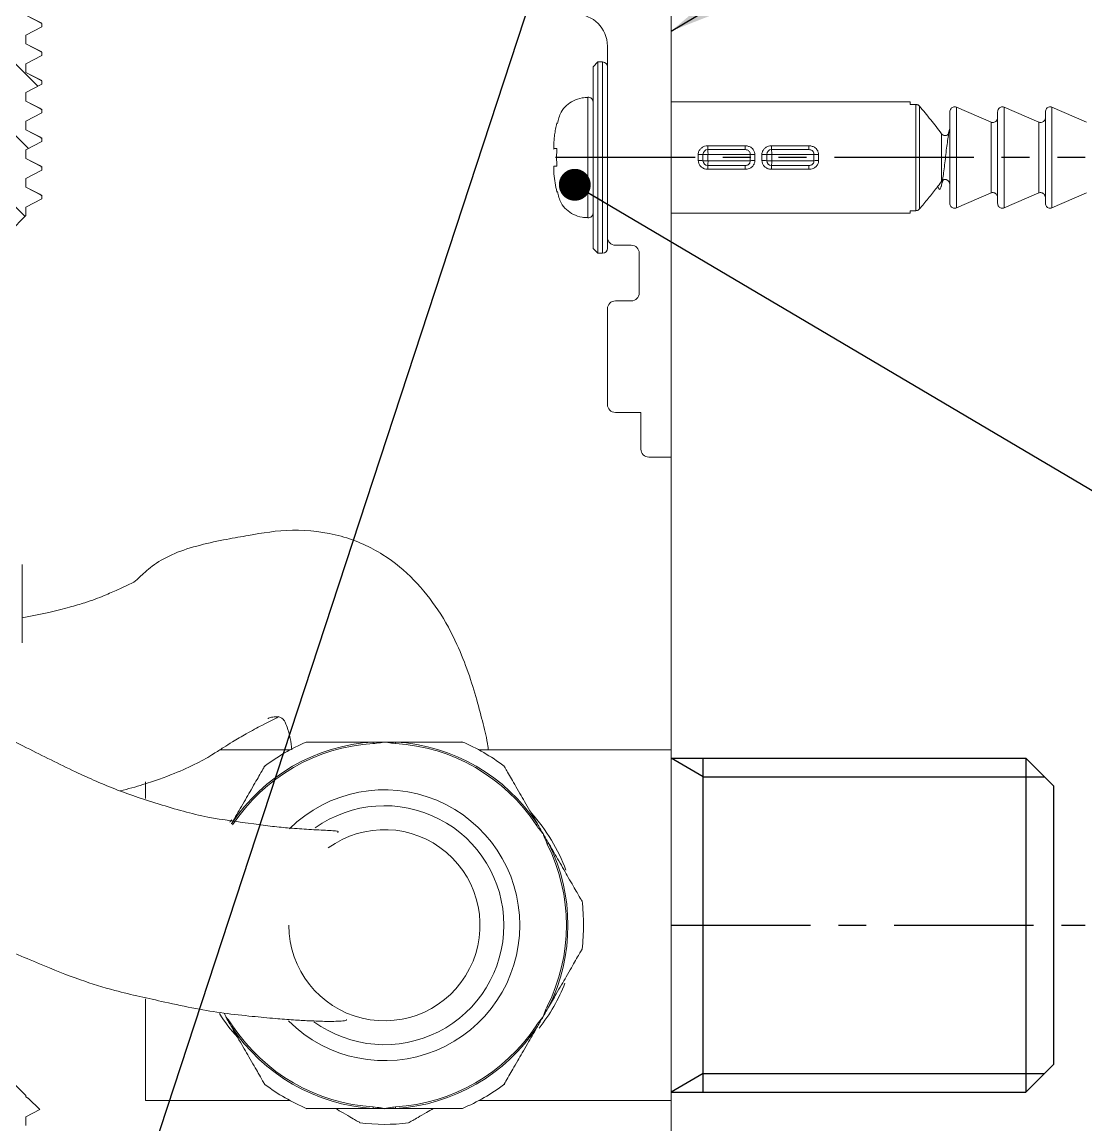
# Model space of a CAD drawing. Extents: x 14808 to 20058, y -13198 to -11680.
# Drawn here: x 16203.62 to 16237.02, y -12033.36 to -11998.74 of the extents above; entities that cross this region are included whole.
import ezdxf

# ---------------------------------------------------------------- set-up
doc = ezdxf.new("R2010")
doc.units = 0
doc.header["$LTSCALE"] = 7
doc.header["$MEASUREMENT"] = 0
doc.linetypes.add('CENTER', pattern=[2, 1.25, -0.25, 0.25, -0.25])
doc.linetypes.add('PHANTOM', pattern=[2.5, 1.25, -0.25, 0.25, -0.25, 0.25, -0.25])
doc.layers.get('0').update_dxf_attribs({"color": 2, "linetype": 'CONTINUOUS'})
for name, color, linetype in [('CL', 1, 'CENTER'), ('D', 2, 'CONTINUOUS'), ('DWG', 7, 'CONTINUOUS')]:
    doc.layers.add(name, color=color, linetype=linetype)
doc.styles.add('GHS', font='romans', dxfattribs={"bigfont": 'ghs'})
doc.dimstyles.new('STANDARD$7', dxfattribs={"dimtxt": 3.5, "dimasz": 3, "dimexe": 1, "dimexo": 0.0625, "dimgap": 1, "dimtad": 1, "dimdec": 4, "dimzin": 0, "dimdsep": 46, "dimtxsty": 'GHS', "dimcen": 1, "dimclrt": 2, "dimadec": 0, "dimazin": 0, "dimtfac": 1, "dimtdec": 4, "dimtofl": 0, "dimtmove": 0, "dimatfit": 3, "dimfxl": 1, "dimtolj": 1, "dimtzin": 0, "dimarcsym": 0})
pattern_1 = [(135, (16919.7908, -11560.2243), (-1.122532, -1.122532), [])]

msp = doc.modelspace()

# ---------------------------------------------------------------- hatches: boundary and pattern name
at = {"linetype": 'Continuous', "lineweight": 0}
h = msp.add_hatch(dxfattribs=at)
h.set_pattern_fill('ANSI31', color=2, scale=0.5, angle=90, style=0)
h.set_pattern_definition(pattern_1)
edge = h.paths.add_edge_path(flags=0)
edge.add_line((16203.741, -12003.026), (16203.741, -12002.751))
edge.add_line((16203.741, -12002.751), (16204.246, -12002.488))
edge.add_line((16204.246, -12002.488), (16204.246, -12002.388))
edge.add_line((16204.246, -12002.388), (16203.741, -12002.126))
edge.add_line((16203.741, -12002.126), (16203.741, -12001.851))
edge.add_line((16203.741, -12001.851), (16204.246, -12001.588))
edge.add_line((16204.246, -12001.588), (16204.246, -12001.488))
edge.add_line((16204.246, -12001.488), (16203.741, -12001.226))
edge.add_line((16203.741, -12001.226), (16203.741, -12000.951))
edge.add_line((16203.741, -12000.951), (16204.246, -12000.688))
edge.add_line((16204.246, -12000.688), (16204.246, -12000.588))
edge.add_line((16204.246, -12000.588), (16203.741, -12000.326))
edge.add_line((16203.741, -12000.326), (16203.741, -12000.051))
edge.add_line((16203.741, -12000.051), (16204.246, -11999.788))
edge.add_line((16204.246, -11999.788), (16204.246, -11999.688))
edge.add_line((16204.246, -11999.688), (16203.741, -11999.426))
edge.add_line((16203.741, -11999.426), (16203.741, -11999.151))
edge.add_line((16203.741, -11999.151), (16204.246, -11998.888))
edge.add_line((16204.246, -11998.888), (16204.246, -11998.788))
edge.add_line((16204.246, -11998.788), (16203.741, -11998.526))
edge.add_line((16203.741, -11998.526), (16203.741, -11998.251))
edge.add_line((16203.741, -11998.251), (16204.246, -11997.988))
edge.add_line((16204.246, -11997.988), (16204.246, -11997.888))
edge.add_line((16204.246, -11997.888), (16203.741, -11997.626))
edge.add_line((16203.741, -11997.626), (16203.741, -11997.351))
edge.add_line((16203.741, -11997.351), (16204.246, -11997.088))
edge.add_line((16204.246, -11997.088), (16204.246, -11996.988))
edge.add_line((16204.246, -11996.988), (16203.741, -11996.726))
edge.add_line((16203.741, -11996.726), (16203.741, -11996.451))
edge.add_line((16203.741, -11996.451), (16204.246, -11996.188))
edge.add_line((16204.246, -11996.188), (16204.246, -11996.088))
edge.add_line((16204.246, -11996.088), (16203.741, -11995.826))
edge.add_line((16203.741, -11995.826), (16203.741, -11995.551))
edge.add_line((16203.741, -11995.551), (16204.246, -11995.288))
edge.add_line((16204.246, -11995.288), (16204.246, -11995.188))
edge.add_line((16204.246, -11995.188), (16203.741, -11994.926))
edge.add_line((16203.741, -11994.926), (16203.741, -11994.651))
edge.add_line((16203.741, -11994.651), (16204.246, -11994.388))
edge.add_line((16204.246, -11994.388), (16204.246, -11994.288))
edge.add_line((16204.246, -11994.288), (16203.741, -11994.026))
edge.add_line((16203.741, -11994.026), (16203.741, -11993.751))
edge.add_line((16203.741, -11993.751), (16204.246, -11993.488))
edge.add_line((16204.246, -11993.488), (16204.246, -11993.388))
edge.add_line((16204.246, -11993.388), (16203.741, -11993.126))
edge.add_line((16203.741, -11993.126), (16203.741, -11992.851))
edge.add_line((16203.741, -11992.851), (16204.246, -11992.588))
edge.add_line((16204.246, -11992.588), (16204.246, -11992.267))
edge.add_line((16204.246, -11992.267), (16207.396, -11992.24))
edge.add_arc((16207.396, -11992.19), 0.05, 270.5, 360)
edge.add_line((16207.446, -11992.19), (16207.446, -11988.536))
edge.add_arc((16207.296, -11988.536), 0.15, 0, 89.5)
edge.add_line((16207.297, -11988.386), (16205.746, -11988.372))
edge.add_line((16205.746, -11988.372), (16205.746, -11987.594))
edge.add_line((16205.746, -11987.594), (16206.121, -11987.394))
edge.add_line((16206.121, -11987.394), (16206.121, -11987.294))
edge.add_line((16206.121, -11987.294), (16205.746, -11987.094))
edge.add_line((16205.746, -11987.094), (16205.746, -11986.969))
edge.add_line((16205.746, -11986.969), (16206.121, -11986.769))
edge.add_line((16206.121, -11986.769), (16206.121, -11986.669))
edge.add_line((16206.121, -11986.669), (16205.746, -11986.469))
edge.add_line((16205.746, -11986.469), (16205.746, -11986.344))
edge.add_line((16205.746, -11986.344), (16206.121, -11986.144))
edge.add_line((16206.121, -11986.144), (16206.121, -11986.044))
edge.add_line((16206.121, -11986.044), (16205.746, -11985.844))
edge.add_line((16205.746, -11985.844), (16205.746, -11985.719))
edge.add_line((16205.746, -11985.719), (16206.121, -11985.519))
edge.add_line((16206.121, -11985.519), (16206.121, -11985.419))
edge.add_line((16206.121, -11985.419), (16205.746, -11985.219))
edge.add_line((16205.746, -11985.219), (16205.746, -11985.094))
edge.add_line((16205.746, -11985.094), (16206.011, -11984.953))
edge.add_line((16206.011, -11984.953), (16205.371, -11984.313))
edge.add_line((16205.371, -11984.313), (16204.932, -11984.313))
edge.add_line((16204.932, -11984.313), (16204.677, -11984.563))
edge.add_line((16204.677, -11984.563), (16204.621, -11991.063))
edge.add_line((16204.621, -11991.063), (16201.323, -11991.063))
edge.add_line((16201.323, -11991.063), (16201.071, -11991.315))
edge.add_line((16201.071, -11991.315), (16201.021, -11997.063))
edge.add_line((16201.021, -11997.063), (16202.11, -11997.063))
edge.add_line((16202.11, -11997.063), (16202.143, -12004.811))
edge.add_line((16202.143, -12004.811), (16202.646, -12005.313))
edge.add_line((16202.646, -12005.313), (16203.246, -12005.313))
edge.add_line((16203.246, -12005.313), (16203.741, -12004.817))
edge.add_line((16203.741, -12004.817), (16203.741, -12004.551))
edge.add_line((16203.741, -12004.551), (16204.246, -12004.288))
edge.add_line((16204.246, -12004.288), (16204.246, -12004.188))
edge.add_line((16204.246, -12004.188), (16203.741, -12003.926))
edge.add_line((16203.741, -12003.926), (16203.741, -12003.651))
edge.add_line((16203.741, -12003.651), (16204.246, -12003.388))
edge.add_line((16204.246, -12003.388), (16204.246, -12003.288))
edge.add_line((16204.246, -12003.288), (16203.741, -12003.026))
h = msp.add_hatch(dxfattribs=at)
h.set_pattern_fill('ANSI31', color=2, scale=0.5, angle=90, style=0)
h.set_pattern_definition(pattern_1)
edge = h.paths.add_edge_path(flags=0)
edge.add_line((16204.246, -12050.24), (16204.246, -12050.14))
edge.add_line((16204.246, -12050.14), (16203.741, -12049.878))
edge.add_line((16203.741, -12049.878), (16203.741, -12049.603))
edge.add_line((16203.741, -12049.603), (16204.246, -12049.34))
edge.add_line((16204.246, -12049.34), (16204.246, -12049.24))
edge.add_line((16204.246, -12049.24), (16203.741, -12048.978))
edge.add_line((16203.741, -12048.978), (16203.741, -12048.703))
edge.add_line((16203.741, -12048.703), (16204.246, -12048.44))
edge.add_line((16204.246, -12048.44), (16204.246, -12048.34))
edge.add_line((16204.246, -12048.34), (16203.741, -12048.078))
edge.add_line((16203.741, -12048.078), (16203.741, -12047.803))
edge.add_line((16203.741, -12047.803), (16204.246, -12047.54))
edge.add_line((16204.246, -12047.54), (16204.246, -12047.44))
edge.add_line((16204.246, -12047.44), (16203.741, -12047.178))
edge.add_line((16203.741, -12047.178), (16203.741, -12046.903))
edge.add_line((16203.741, -12046.903), (16204.246, -12046.64))
edge.add_line((16204.246, -12046.64), (16204.246, -12046.395))
edge.add_line((16204.246, -12046.395), (16205.597, -12046.383))
edge.add_arc((16205.596, -12046.233), 0.15, 270.5, 360)
edge.add_line((16205.746, -12046.233), (16205.746, -12045.148))
edge.add_arc((16205.596, -12045.148), 0.15, 0, 89.5)
edge.add_line((16205.597, -12044.998), (16204.246, -12044.986))
edge.add_line((16204.246, -12044.986), (16204.246, -12044.44))
edge.add_line((16204.246, -12044.44), (16203.741, -12044.178))
edge.add_line((16203.741, -12044.178), (16203.741, -12043.903))
edge.add_line((16203.741, -12043.903), (16204.246, -12043.64))
edge.add_line((16204.246, -12043.64), (16204.246, -12043.54))
edge.add_line((16204.246, -12043.54), (16203.741, -12043.278))
edge.add_line((16203.741, -12043.278), (16203.741, -12043.003))
edge.add_line((16203.741, -12043.003), (16204.246, -12042.74))
edge.add_line((16204.246, -12042.74), (16204.246, -12042.64))
edge.add_line((16204.246, -12042.64), (16203.741, -12042.378))
edge.add_line((16203.741, -12042.378), (16203.741, -12042.103))
edge.add_line((16203.741, -12042.103), (16204.246, -12041.84))
edge.add_line((16204.246, -12041.84), (16204.246, -12041.74))
edge.add_line((16204.246, -12041.74), (16203.741, -12041.478))
edge.add_line((16203.741, -12041.478), (16203.741, -12041.203))
edge.add_line((16203.741, -12041.203), (16204.246, -12040.94))
edge.add_line((16204.246, -12040.94), (16204.246, -12040.84))
edge.add_line((16204.246, -12040.84), (16203.741, -12040.578))
edge.add_line((16203.741, -12040.578), (16203.741, -12040.303))
edge.add_line((16203.741, -12040.303), (16204.246, -12040.04))
edge.add_line((16204.246, -12040.04), (16204.246, -12039.94))
edge.add_line((16204.246, -12039.94), (16203.741, -12039.678))
edge.add_line((16203.741, -12039.678), (16203.741, -12039.403))
edge.add_line((16203.741, -12039.403), (16204.246, -12039.14))
edge.add_line((16204.246, -12039.14), (16204.246, -12039.04))
edge.add_line((16204.246, -12039.04), (16203.741, -12038.778))
edge.add_line((16203.741, -12038.778), (16203.741, -12038.503))
edge.add_line((16203.741, -12038.503), (16204.246, -12038.24))
edge.add_line((16204.246, -12038.24), (16204.246, -12038.14))
edge.add_line((16204.246, -12038.14), (16203.741, -12037.878))
edge.add_line((16203.741, -12037.878), (16203.741, -12037.603))
edge.add_line((16203.741, -12037.603), (16204.246, -12037.34))
edge.add_line((16204.246, -12037.34), (16204.246, -12037.24))
edge.add_line((16204.246, -12037.24), (16203.741, -12036.978))
edge.add_line((16203.741, -12036.978), (16203.741, -12036.703))
edge.add_line((16203.741, -12036.703), (16204.246, -12036.44))
edge.add_line((16204.246, -12036.44), (16204.246, -12036.34))
edge.add_line((16204.246, -12036.34), (16203.741, -12036.078))
edge.add_line((16203.741, -12036.078), (16203.741, -12035.803))
edge.add_line((16203.741, -12035.803), (16204.246, -12035.54))
edge.add_line((16204.246, -12035.54), (16204.246, -12035.44))
edge.add_line((16204.246, -12035.44), (16203.741, -12035.178))
edge.add_line((16203.741, -12035.178), (16203.741, -12034.903))
edge.add_line((16203.741, -12034.903), (16204.246, -12034.64))
edge.add_line((16204.246, -12034.64), (16204.246, -12034.54))
edge.add_line((16204.246, -12034.54), (16203.741, -12034.278))
edge.add_line((16203.741, -12034.278), (16203.741, -12034.003))
edge.add_line((16203.741, -12034.003), (16204.246, -12033.74))
edge.add_line((16204.246, -12033.74), (16204.246, -12033.64))
edge.add_line((16204.246, -12033.64), (16203.741, -12033.378))
edge.add_line((16203.741, -12033.378), (16203.741, -12033.103))
edge.add_line((16203.741, -12033.103), (16204.18, -12032.875))
edge.add_line((16204.18, -12032.875), (16203.828, -12032.523))
edge.add_line((16203.828, -12032.523), (16203.741, -12032.478))
edge.add_line((16203.741, -12032.478), (16203.741, -12032.436))
edge.add_line((16203.741, -12032.436), (16203.246, -12031.94))
edge.add_line((16203.246, -12031.94), (16202.648, -12031.94))
edge.add_line((16202.648, -12031.94), (16202.143, -12032.44))
edge.add_line((16202.143, -12032.44), (16202.104, -12041.44))
edge.add_line((16202.104, -12041.44), (16201.021, -12041.44))
edge.add_line((16201.021, -12041.44), (16201.071, -12047.19))
edge.add_line((16201.071, -12047.19), (16201.325, -12047.44))
edge.add_line((16201.325, -12047.44), (16202.621, -12047.44))
edge.add_line((16202.621, -12047.44), (16202.66, -12051.94))
edge.add_line((16202.66, -12051.94), (16203.246, -12051.94))
edge.add_line((16203.246, -12051.94), (16203.741, -12051.445))
edge.add_line((16203.741, -12051.445), (16203.741, -12051.403))
edge.add_line((16203.741, -12051.403), (16203.828, -12051.357))
edge.add_line((16203.828, -12051.357), (16204.18, -12051.006))
edge.add_line((16204.18, -12051.006), (16203.741, -12050.778))
edge.add_line((16203.741, -12050.778), (16203.741, -12050.503))
edge.add_line((16203.741, -12050.503), (16204.246, -12050.24))

# ---------------------------------------------------------------- linework, layer by layer
at = {"color": 7, "linetype": 'Continuous', "lineweight": 15}
for p, q in [((16223.996, -12012.394), (16223.996, -11996.844)), ((16204.246, -11998.788), (16203.741, -11998.526)), ((16204.246, -11998.788), (16204.209, -11998.78)), ((16203.741, -11999.151), (16204.246, -11998.888)), ((16204.246, -11998.888), (16204.246, -11998.788)), ((16203.741, -11999.426), (16203.741, -11999.151)), ((16204.246, -11999.688), (16203.741, -11999.426)), ((16203.741, -12000.051), (16204.246, -11999.788)), ((16204.246, -11999.688), (16204.209, -11999.68)), ((16204.246, -11999.788), (16204.246, -11999.688)), ((16221.996, -11999.494), (16221.996, -12005.494)), ((16203.741, -12000.326), (16203.741, -12000.051)), ((16221.696, -11999.994), (16221.546, -12000.144)), ((16221.546, -12005.844), (16221.546, -12000.144)), ((16221.846, -11999.994), (16221.696, -11999.994)), ((16221.696, -11999.994), (16221.696, -12005.994)), ((16204.246, -12000.588), (16203.741, -12000.326)), ((16203.741, -12000.951), (16204.246, -12000.688)), ((16204.246, -12000.588), (16204.209, -12000.58)), ((16204.246, -12000.688), (16204.246, -12000.588)), ((16203.741, -12001.226), (16203.741, -12000.951)), ((16204.246, -12001.488), (16203.741, -12001.226)), ((16204.246, -12001.488), (16204.209, -12001.48)), ((16204.246, -12001.588), (16204.246, -12001.488)), ((16231.496, -12001.244), (16223.996, -12001.244)), ((16231.496, -12001.244), (16231.496, -12001.327)), ((16231.496, -12001.327), (16231.678, -12001.327)), ((16231.678, -12004.661), (16231.678, -12001.327)), ((16231.79, -12001.38), (16231.79, -12004.608)), ((16232.951, -12001.413), (16232.951, -12004.574)), ((16232.951, -12001.413), (16234.04, -12001.883)), ((16234.451, -12001.413), (16234.451, -12004.574)), ((16234.451, -12001.413), (16235.54, -12001.883)), ((16235.951, -12001.413), (16235.951, -12004.574)), ((16235.951, -12001.413), (16237.04, -12001.883)), ((16203.741, -12001.851), (16204.246, -12001.588)), ((16203.741, -12002.126), (16203.741, -12001.851)), ((16232.746, -12004.427), (16232.746, -12001.561)), ((16234.04, -12004.105), (16234.04, -12001.883)), ((16234.246, -12004.427), (16234.246, -12001.561)), ((16235.54, -12004.105), (16235.54, -12001.883)), ((16235.746, -12004.427), (16235.746, -12001.561)), ((16204.246, -12002.388), (16203.741, -12002.126)), ((16232.483, -12003.744), (16232.483, -12002.244)), ((16232.744, -12002.085), (16232.691, -12002.261)), ((16203.741, -12002.751), (16204.246, -12002.488)), ((16204.246, -12002.388), (16204.209, -12002.38)), ((16204.246, -12002.488), (16204.246, -12002.388)), ((16203.741, -12003.026), (16203.741, -12002.751)), ((16224.846, -12003.086), (16224.846, -12002.902)), ((16225.153, -12002.894), (16224.996, -12002.894)), ((16224.996, -12003.094), (16224.996, -12002.894)), ((16225.146, -12002.744), (16225.146, -12002.626)), ((16225.146, -12002.626), (16226.32, -12002.626)), ((16225.153, -12002.894), (16225.153, -12003.094)), ((16226.32, -12002.744), (16226.32, -12002.626)), ((16226.846, -12003.086), (16226.846, -12002.902)), ((16227.153, -12002.894), (16226.996, -12002.894)), ((16226.996, -12003.094), (16226.996, -12002.894)), ((16227.146, -12002.744), (16227.146, -12002.626)), ((16227.146, -12002.626), (16228.32, -12002.626)), ((16227.153, -12002.894), (16227.153, -12003.094)), ((16228.32, -12002.744), (16228.32, -12002.626)), ((16204.246, -12003.288), (16203.741, -12003.026)), ((16204.246, -12003.288), (16204.209, -12003.28)), ((16224.996, -12003.094), (16225.153, -12003.094)), ((16225.146, -12003.362), (16225.146, -12003.244)), ((16226.32, -12003.362), (16226.32, -12003.244)), ((16226.996, -12003.094), (16227.153, -12003.094)), ((16227.146, -12003.362), (16227.146, -12003.244)), ((16228.32, -12003.362), (16228.32, -12003.244)), ((16203.741, -12003.651), (16204.246, -12003.388)), ((16204.246, -12003.388), (16204.246, -12003.288)), ((16226.32, -12003.362), (16225.146, -12003.362)), ((16228.32, -12003.362), (16227.146, -12003.362)), ((16203.741, -12003.926), (16203.741, -12003.651)), ((16204.246, -12004.188), (16203.741, -12003.926)), ((16203.741, -12004.551), (16204.246, -12004.288)), ((16204.246, -12004.188), (16204.209, -12004.18)), ((16204.246, -12004.288), (16204.246, -12004.188)), ((16234.04, -12004.105), (16232.951, -12004.574)), ((16235.54, -12004.105), (16234.451, -12004.574)), ((16237.04, -12004.105), (16235.951, -12004.574)), ((16203.741, -12004.817), (16203.741, -12004.551)), ((16231.678, -12004.661), (16231.496, -12004.661)), ((16231.496, -12004.661), (16231.496, -12004.744)), ((16203.741, -12004.817), (16203.246, -12005.313)), ((16223.996, -12004.744), (16231.496, -12004.744)), ((16221.996, -12005.494), (16221.996, -12005.844)), ((16221.546, -12005.844), (16221.696, -12005.994)), ((16221.696, -12005.994), (16221.846, -12005.994)), ((16222.746, -12005.744), (16222.246, -12005.744)), ((16222.996, -12007.244), (16222.996, -12005.994)), ((16221.996, -12007.744), (16221.996, -12010.744)), ((16222.246, -12007.494), (16222.746, -12007.494)), ((16222.246, -12010.994), (16223.046, -12010.994)), ((16223.046, -12010.994), (16223.046, -12012.144)), ((16223.296, -12012.394), (16223.996, -12012.394)), ((16223.996, -12012.394), (16223.996, -12022.087)), ((16203.621, -12018.229), (16203.621, -12015.766)), ((16212.027, -12021.587), (16209.822, -12021.587)), ((16214.644, -12021.337), (16214.647, -12021.385)), ((16215.347, -12021.337), (16215.344, -12021.385)), ((16223.996, -12021.587), (16217.964, -12021.587)), ((16223.996, -12022.087), (16223.996, -12032.087)), ((16207.496, -12022.585), (16207.496, -12023.114)), ((16219.799, -12023.907), (16219.759, -12023.934)), ((16220.151, -12024.516), (16220.108, -12024.538)), ((16207.496, -12029.397), (16207.496, -12032.587)), ((16220.151, -12029.657), (16220.108, -12029.636)), ((16210.192, -12030.266), (16210.232, -12030.24)), ((16219.799, -12030.266), (16219.759, -12030.24)), ((16203.246, -12031.94), (16203.741, -12032.436)), ((16223.996, -12032.087), (16223.996, -12033.784)), ((16203.741, -12032.436), (16203.741, -12032.478)), ((16203.741, -12032.478), (16203.828, -12032.523)), ((16203.812, -12032.511), (16203.828, -12032.523)), ((16203.828, -12032.523), (16204.18, -12032.875)), ((16207.496, -12032.587), (16212.027, -12032.587)), ((16217.964, -12032.587), (16223.996, -12032.587)), ((16204.18, -12032.875), (16203.741, -12033.103)), ((16214.644, -12032.837), (16214.647, -12032.789)), ((16215.347, -12032.837), (16215.344, -12032.789)), ((16203.741, -12033.103), (16203.741, -12033.378))]:
    msp.add_line(p, q, dxfattribs=at)
at = {"color": 8, "linetype": 'Continuous', "lineweight": 15}
for p, q in [((16221.846, -12005.994), (16221.846, -11999.994)), ((16221.384, -12004.888), (16221.384, -12001.1))]:
    msp.add_line(p, q, dxfattribs=at)
at = {"color": 1, "linetype": 'PHANTOM', "lineweight": 30, "ltscale": 0.5}
msp.add_line((16242.246, -12002.994), (16219.575, -12002.994), dxfattribs=at)
at = {"color": 8, "linetype": 'Continuous', "lineweight": 15, "flags": 128}
msp.add_lwpolyline([(16215.366, -12032.835), (16214.996, -12032.847), (16214.626, -12032.836)], dxfattribs=at)
at = {"color": 7, "linetype": 'Continuous', "lineweight": 15}
for centre, radius, start, end in [((16220.996, -11999.494), 1, 0, 90), ((16221.846, -12000.144), 0.15, 0, 90), ((16221.396, -12001.249), 0.15, 0, 94.3779), ((16224.883, -12002.183), 0.719, 267.0203, 279.0053), ((16225.146, -12002.894), 0.15, 90, 180), ((16224.438, -12002.857), 0.716, 357.0075, 9.0446), ((16226.619, -12001.685), 1.217, 263.4644, 270.2691), ((16226.883, -12002.183), 0.719, 267.0203, 279.0053), ((16227.146, -12002.894), 0.15, 90, 180), ((16226.438, -12002.857), 0.716, 357.0075, 9.0446), ((16228.619, -12001.685), 1.217, 263.4644, 270.2691), ((16224.883, -12003.804), 0.719, 80.9947, 92.9797), ((16225.146, -12003.094), 0.15, 180, 270), ((16224.438, -12003.131), 0.716, 350.9554, 2.9925), ((16226.619, -12004.303), 1.217, 89.7309, 96.5356), ((16226.883, -12003.804), 0.719, 80.9947, 92.9797), ((16227.146, -12003.094), 0.15, 180, 270), ((16226.438, -12003.131), 0.716, 350.9554, 2.9925), ((16228.619, -12004.303), 1.217, 89.7309, 96.5356), ((16221.396, -12004.738), 0.15, 265.6221, 0), ((16222.246, -12005.494), 0.25, 180, 270), ((16221.846, -12005.844), 0.15, 270, 0), ((16222.746, -12005.994), 0.25, 0, 90), ((16222.746, -12007.244), 0.25, 270, 0), ((16222.246, -12007.744), 0.25, 90, 180), ((16222.246, -12010.744), 0.25, 180, 270), ((16223.296, -12012.144), 0.25, 180, 270), ((16214.996, -12027.087), 5.761, 93.4992, 146.5008), ((16214.996, -12027.087), 5.713, 93.4992, 146.5008), ((16214.996, -12027.087), 6.25, 113.0862, 127.1078), ((16214.996, -12027.087), 5.713, 33.4992, 86.5008), ((16214.996, -12027.087), 5.761, 33.4992, 86.5008), ((16214.996, -12027.087), 6.25, 53.088, 67.1002), ((16214.996, -12027.087), 4.25, 0, 134.5884), ((16214.996, -12027.087), 3.75, 0, 125.4685), ((16214.996, -12027.087), 3, 180, 126.0533), ((16214.996, -12027.087), 5.713, 333.4992, 26.5008), ((16214.996, -12027.087), 5.761, 333.4992, 26.5008), ((16214.996, -12027.087), 6.25, 0, 7.0923), ((16214.996, -12027.087), 4.25, 224.8996, 0), ((16214.996, -12027.087), 3.75, 233.8456, 0), ((16214.996, -12027.087), 6.25, 353.0718, 0), ((16214.996, -12027.087), 5.761, 213.4992, 266.5008), ((16214.996, -12027.087), 5.713, 213.4992, 266.5008), ((16214.996, -12027.087), 5.713, 273.4992, 326.5008), ((16214.996, -12027.087), 5.761, 273.4992, 326.5008), ((16214.996, -12027.087), 6.25, 233.0552, 247.1049), ((16214.996, -12027.087), 6.25, 293.0528, 307.0857), ((16214.996, -12027.087), 6.25, 262.9105, 276.9244)]:
    msp.add_arc(centre, radius, start, end, dxfattribs=at)
at = {"color": 8, "linetype": 'Continuous', "lineweight": 15}
for start_param, end_param in [(0.320185, 0.694068), (2.495616, 2.513472), (5.655064, 5.946973), (3.670569, 3.83566)]:
    msp.add_ellipse((16214.996, -12027.087), major_axis=(6, 0), ratio=0.916667, start_param=start_param, end_param=end_param, dxfattribs=at)
at = {"color": 7, "linetype": 'Continuous', "lineweight": 15}
for points, knots in [([(16204.238, -11998.78), (16204.154, -11998.736), (16203.988, -11998.65), (16203.823, -11998.564), (16203.741, -11998.521)], [0, 0, 0, 0, 0.508281, 1, 1, 1, 1]), ([(16204.238, -11999.68), (16204.154, -11999.636), (16203.988, -11999.55), (16203.823, -11999.464), (16203.741, -11999.421)], [0, 0, 0, 0, 0.508281, 1, 1, 1, 1]), ([(16204.238, -12000.58), (16204.154, -12000.536), (16203.988, -12000.45), (16203.823, -12000.364), (16203.741, -12000.321)], [0, 0, 0, 0, 0.508281, 1, 1, 1, 1]), ([(16221.385, -12001.108), (16221.324, -12001.111), (16221.166, -12001.119), (16220.929, -12001.197), (16220.7, -12001.351), (16220.504, -12001.591), (16220.455, -12001.803), (16220.426, -12001.927)], [0, 0, 0, 0, 0.132081, 0.343064, 0.534132, 0.726298, 1, 1, 1, 1]), ([(16204.238, -12001.48), (16204.154, -12001.436), (16203.988, -12001.35), (16203.823, -12001.264), (16203.741, -12001.221)], [0, 0, 0, 0, 0.508281, 1, 1, 1, 1]), ([(16231.678, -12001.327), (16231.684, -12001.327), (16231.699, -12001.328), (16231.73, -12001.335), (16231.764, -12001.352), (16231.783, -12001.372), (16231.79, -12001.38)], [0, 0, 0, 0, 0.143051, 0.35299, 0.744782, 1, 1, 1, 1]), ([(16231.79, -12001.38), (16231.909, -12001.521), (16232.148, -12001.803), (16232.371, -12002.097), (16232.483, -12002.244)], [0, 0, 0, 0, 0.499794, 1, 1, 1, 1]), ([(16232.746, -12001.561), (16232.747, -12001.543), (16232.751, -12001.505), (16232.779, -12001.456), (16232.82, -12001.42), (16232.863, -12001.404), (16232.906, -12001.401), (16232.933, -12001.406), (16232.95, -12001.413), (16232.951, -12001.413)], [0, 0, 0, 0, 0.183485, 0.373192, 0.554244, 0.72489, 0.820724, 0.983017, 1, 1, 1, 1]), ([(16234.246, -12001.561), (16234.247, -12001.543), (16234.251, -12001.505), (16234.279, -12001.456), (16234.32, -12001.42), (16234.363, -12001.404), (16234.406, -12001.401), (16234.433, -12001.406), (16234.45, -12001.413), (16234.451, -12001.413)], [0, 0, 0, 0, 0.183485, 0.373192, 0.554244, 0.72489, 0.820724, 0.983017, 1, 1, 1, 1]), ([(16235.746, -12001.561), (16235.747, -12001.543), (16235.751, -12001.505), (16235.779, -12001.456), (16235.82, -12001.42), (16235.863, -12001.404), (16235.906, -12001.401), (16235.933, -12001.406), (16235.95, -12001.413), (16235.951, -12001.413)], [0, 0, 0, 0, 0.183485, 0.373192, 0.554244, 0.72489, 0.820724, 0.983017, 1, 1, 1, 1]), ([(16234.246, -12001.73), (16234.245, -12001.74), (16234.244, -12001.769), (16234.227, -12001.817), (16234.19, -12001.862), (16234.142, -12001.89), (16234.091, -12001.897), (16234.058, -12001.89), (16234.042, -12001.883), (16234.04, -12001.883)], [0, 0, 0, 0, 0.0972729, 0.2926542, 0.4863691, 0.6666558, 0.8288978, 0.9800586, 1, 1, 1, 1]), ([(16235.746, -12001.73), (16235.745, -12001.74), (16235.744, -12001.769), (16235.727, -12001.817), (16235.69, -12001.862), (16235.642, -12001.89), (16235.591, -12001.897), (16235.558, -12001.89), (16235.542, -12001.883), (16235.54, -12001.883)], [0, 0, 0, 0, 0.097273, 0.292654, 0.486369, 0.666656, 0.828898, 0.980059, 1, 1, 1, 1]), ([(16204.238, -12002.38), (16204.154, -12002.336), (16203.988, -12002.25), (16203.823, -12002.164), (16203.741, -12002.121)], [0, 0, 0, 0, 0.508281, 1, 1, 1, 1]), ([(16220.41, -12001.919), (16220.395, -12001.979), (16220.365, -12002.1), (16220.337, -12002.28), (16220.325, -12002.401), (16220.32, -12002.459)], [0, 0, 0, 0, 0.3386398, 0.6792601, 1, 1, 1, 1]), ([(16220.402, -12001.919), (16220.402, -12001.919), (16220.401, -12001.919), (16220.407, -12001.919), (16220.41, -12001.919)], [0, 0, 0, 0, 0.314977, 1, 1, 1, 1]), ([(16232.37, -12003.903), (16232.38, -12003.932), (16232.401, -12003.993), (16232.43, -12004.001), (16232.462, -12003.945), (16232.495, -12003.821), (16232.525, -12003.64), (16232.557, -12003.415), (16232.589, -12003.161), (16232.619, -12002.895), (16232.651, -12002.635), (16232.684, -12002.402), (16232.713, -12002.208), (16232.734, -12002.127), (16232.744, -12002.087)], [0, 0, 0, 0, 0.079782, 0.162789, 0.247255, 0.33222, 0.415205, 0.499717, 0.584656, 0.667622, 0.752178, 0.837091, 0.920041, 1, 1, 1, 1]), ([(16232.691, -12002.261), (16232.681, -12002.271), (16232.661, -12002.291), (16232.62, -12002.306), (16232.577, -12002.307), (16232.537, -12002.293), (16232.505, -12002.271), (16232.49, -12002.252), (16232.483, -12002.244)], [0, 0, 0, 0, 0.170515, 0.349263, 0.528615, 0.694664, 0.871038, 1, 1, 1, 1]), ([(16232.746, -12002.124), (16232.746, -12002.126), (16232.745, -12002.148), (16232.74, -12002.17), (16232.734, -12002.19)], [0, 0, 0, 0, 0.058767, 1, 1, 1, 1]), ([(16220.32, -12002.459), (16220.318, -12002.487), (16220.314, -12002.543), (16220.311, -12002.618), (16220.311, -12002.674), (16220.314, -12002.705), (16220.318, -12002.708), (16220.319, -12002.709)], [0, 0, 0, 0, 0.214072, 0.428174, 0.641655, 0.854881, 1, 1, 1, 1]), ([(16220.32, -12002.729), (16220.318, -12002.726), (16220.314, -12002.72), (16220.311, -12002.686), (16220.311, -12002.654), (16220.312, -12002.643)], [0, 0, 0, 0, 0.39983, 0.799714, 1, 1, 1, 1]), ([(16220.319, -12002.709), (16220.328, -12002.709), (16220.345, -12002.709), (16220.389, -12002.709), (16220.412, -12002.709)], [0, 0, 0, 0, 0.498007, 1, 1, 1, 1]), ([(16220.412, -12002.709), (16220.408, -12002.77), (16220.401, -12002.893), (16220.4, -12003.077), (16220.407, -12003.199), (16220.41, -12003.259)], [0, 0, 0, 0, 0.334399, 0.669579, 1, 1, 1, 1]), ([(16224.846, -12002.902), (16224.847, -12002.88), (16224.851, -12002.827), (16224.889, -12002.749), (16224.958, -12002.68), (16225.047, -12002.634), (16225.112, -12002.628), (16225.146, -12002.626)], [0, 0, 0, 0, 0.141948, 0.35246, 0.565359, 0.780891, 1, 1, 1, 1]), ([(16225.146, -12002.744), (16225.353, -12002.744), (16225.694, -12002.744), (16226.072, -12002.744), (16226.256, -12002.744), (16226.305, -12002.744), (16226.32, -12002.744)], [0, 0, 0, 0, 0.472067, 0.778735, 0.931401, 1, 1, 1, 1]), ([(16226.48, -12002.894), (16226.477, -12002.894), (16226.458, -12002.894), (16226.38, -12002.894), (16226.161, -12002.894), (16225.823, -12002.894), (16225.461, -12002.894), (16225.242, -12002.894), (16225.153, -12002.894)], [0, 0, 0, 0, 0.020848, 0.125544, 0.284114, 0.573057, 0.828417, 1, 1, 1, 1]), ([(16226.32, -12002.626), (16226.323, -12002.626), (16226.359, -12002.626), (16226.428, -12002.636), (16226.513, -12002.678), (16226.578, -12002.742), (16226.618, -12002.818), (16226.623, -12002.875), (16226.625, -12002.902)], [0, 0, 0, 0, 0.016892, 0.235372, 0.450772, 0.624179, 0.82807, 1, 1, 1, 1]), ([(16226.48, -12002.894), (16226.48, -12002.88), (16226.478, -12002.849), (16226.457, -12002.807), (16226.424, -12002.773), (16226.377, -12002.748), (16226.34, -12002.745), (16226.32, -12002.744)], [0, 0, 0, 0, 0.173018, 0.375117, 0.543599, 0.7526, 1, 1, 1, 1]), ([(16226.48, -12003.094), (16226.48, -12003.078), (16226.48, -12003.012), (16226.48, -12002.945), (16226.48, -12002.894)], [0, 0, 0, 0, 0.234311, 1, 1, 1, 1]), ([(16226.625, -12002.902), (16226.624, -12002.949), (16226.624, -12003.01), (16226.624, -12003.072), (16226.625, -12003.086)], [0, 0, 0, 0, 0.76562, 1, 1, 1, 1]), ([(16226.846, -12002.902), (16226.847, -12002.88), (16226.851, -12002.827), (16226.889, -12002.749), (16226.958, -12002.68), (16227.047, -12002.634), (16227.112, -12002.628), (16227.146, -12002.626)], [0, 0, 0, 0, 0.141948, 0.3524597, 0.5653594, 0.7808906, 1, 1, 1, 1]), ([(16227.146, -12002.744), (16227.353, -12002.744), (16227.694, -12002.744), (16228.072, -12002.744), (16228.256, -12002.744), (16228.305, -12002.744), (16228.32, -12002.744)], [0, 0, 0, 0, 0.472067, 0.778735, 0.931401, 1, 1, 1, 1]), ([(16228.48, -12002.894), (16228.477, -12002.894), (16228.458, -12002.894), (16228.38, -12002.894), (16228.161, -12002.894), (16227.823, -12002.894), (16227.461, -12002.894), (16227.242, -12002.894), (16227.153, -12002.894)], [0, 0, 0, 0, 0.020848, 0.125544, 0.284114, 0.573057, 0.828417, 1, 1, 1, 1]), ([(16228.32, -12002.626), (16228.323, -12002.626), (16228.359, -12002.626), (16228.428, -12002.636), (16228.513, -12002.678), (16228.578, -12002.742), (16228.618, -12002.818), (16228.623, -12002.875), (16228.625, -12002.902)], [0, 0, 0, 0, 0.016892, 0.235372, 0.450772, 0.624179, 0.82807, 1, 1, 1, 1]), ([(16228.48, -12002.894), (16228.48, -12002.88), (16228.478, -12002.849), (16228.457, -12002.807), (16228.424, -12002.773), (16228.377, -12002.748), (16228.34, -12002.745), (16228.32, -12002.744)], [0, 0, 0, 0, 0.173018, 0.375117, 0.543599, 0.7526, 1, 1, 1, 1]), ([(16228.48, -12003.094), (16228.48, -12003.078), (16228.48, -12003.012), (16228.48, -12002.945), (16228.48, -12002.894)], [0, 0, 0, 0, 0.234311, 1, 1, 1, 1]), ([(16228.625, -12002.902), (16228.624, -12002.949), (16228.624, -12003.01), (16228.624, -12003.072), (16228.625, -12003.086)], [0, 0, 0, 0, 0.76562, 1, 1, 1, 1]), ([(16204.238, -12003.28), (16204.154, -12003.236), (16203.988, -12003.15), (16203.823, -12003.064), (16203.741, -12003.021)], [0, 0, 0, 0, 0.508281, 1, 1, 1, 1]), ([(16220.32, -12003.259), (16220.318, -12003.262), (16220.314, -12003.267), (16220.311, -12003.31), (16220.311, -12003.373), (16220.314, -12003.444), (16220.318, -12003.49), (16220.319, -12003.509)], [0, 0, 0, 0, 0.214072, 0.428174, 0.641655, 0.854881, 1, 1, 1, 1]), ([(16220.41, -12003.259), (16220.395, -12003.259), (16220.365, -12003.259), (16220.337, -12003.259), (16220.325, -12003.259), (16220.32, -12003.259)], [0, 0, 0, 0, 0.33864, 0.67926, 1, 1, 1, 1]), ([(16225.146, -12003.362), (16225.124, -12003.361), (16225.068, -12003.358), (16224.984, -12003.325), (16224.908, -12003.263), (16224.856, -12003.18), (16224.849, -12003.117), (16224.846, -12003.086)], [0, 0, 0, 0, 0.145418, 0.368001, 0.585083, 0.794333, 1, 1, 1, 1]), ([(16226.32, -12003.244), (16226.305, -12003.244), (16226.256, -12003.244), (16226.13, -12003.244), (16225.774, -12003.244), (16225.427, -12003.244), (16225.146, -12003.244)], [0, 0, 0, 0, 0.070858, 0.217958, 0.3643, 1, 1, 1, 1]), ([(16225.153, -12003.094), (16225.227, -12003.094), (16225.373, -12003.094), (16225.593, -12003.094), (16225.812, -12003.094), (16226.022, -12003.094), (16226.187, -12003.094), (16226.307, -12003.094), (16226.395, -12003.094), (16226.454, -12003.094), (16226.475, -12003.094), (16226.48, -12003.094)], [0, 0, 0, 0, 0.141966, 0.284813, 0.431162, 0.579242, 0.719376, 0.79503, 0.872103, 0.96403, 1, 1, 1, 1]), ([(16226.625, -12003.086), (16226.625, -12003.089), (16226.625, -12003.122), (16226.612, -12003.186), (16226.574, -12003.248), (16226.521, -12003.301), (16226.444, -12003.35), (16226.365, -12003.358), (16226.32, -12003.362)], [0, 0, 0, 0, 0.0174578, 0.2175035, 0.4212856, 0.4853404, 0.7105992, 1, 1, 1, 1]), ([(16226.32, -12003.244), (16226.322, -12003.244), (16226.341, -12003.244), (16226.365, -12003.24), (16226.403, -12003.227), (16226.428, -12003.211), (16226.455, -12003.182), (16226.476, -12003.147), (16226.479, -12003.112), (16226.48, -12003.094)], [0, 0, 0, 0, 0.027434, 0.231118, 0.301702, 0.519144, 0.581325, 0.782015, 1, 1, 1, 1]), ([(16227.146, -12003.362), (16227.124, -12003.361), (16227.068, -12003.358), (16226.984, -12003.325), (16226.908, -12003.263), (16226.856, -12003.18), (16226.849, -12003.117), (16226.846, -12003.086)], [0, 0, 0, 0, 0.145418, 0.368001, 0.585083, 0.794333, 1, 1, 1, 1]), ([(16228.32, -12003.244), (16228.305, -12003.244), (16228.256, -12003.244), (16228.13, -12003.244), (16227.774, -12003.244), (16227.427, -12003.244), (16227.146, -12003.244)], [0, 0, 0, 0, 0.070858, 0.217958, 0.3643, 1, 1, 1, 1]), ([(16227.153, -12003.094), (16227.227, -12003.094), (16227.373, -12003.094), (16227.593, -12003.094), (16227.812, -12003.094), (16228.022, -12003.094), (16228.187, -12003.094), (16228.307, -12003.094), (16228.395, -12003.094), (16228.454, -12003.094), (16228.475, -12003.094), (16228.48, -12003.094)], [0, 0, 0, 0, 0.141966, 0.284813, 0.431162, 0.579242, 0.719376, 0.79503, 0.872103, 0.96403, 1, 1, 1, 1]), ([(16228.625, -12003.086), (16228.625, -12003.089), (16228.625, -12003.122), (16228.612, -12003.186), (16228.574, -12003.248), (16228.521, -12003.301), (16228.444, -12003.35), (16228.365, -12003.358), (16228.32, -12003.362)], [0, 0, 0, 0, 0.017458, 0.217503, 0.421286, 0.48534, 0.710599, 1, 1, 1, 1]), ([(16228.32, -12003.244), (16228.322, -12003.244), (16228.341, -12003.244), (16228.365, -12003.24), (16228.403, -12003.227), (16228.428, -12003.211), (16228.455, -12003.182), (16228.476, -12003.147), (16228.479, -12003.112), (16228.48, -12003.094)], [0, 0, 0, 0, 0.027434, 0.231118, 0.301702, 0.519144, 0.581325, 0.782015, 1, 1, 1, 1]), ([(16220.319, -12003.509), (16220.328, -12003.603), (16220.345, -12003.792), (16220.389, -12003.976), (16220.412, -12004.069)], [0, 0, 0, 0, 0.498007, 1, 1, 1, 1]), ([(16204.238, -12004.18), (16204.154, -12004.136), (16203.988, -12004.05), (16203.823, -12003.964), (16203.741, -12003.921)], [0, 0, 0, 0, 0.508281, 1, 1, 1, 1]), ([(16232.483, -12003.744), (16232.434, -12003.811), (16232.298, -12003.993), (16232.066, -12004.28), (16231.882, -12004.499), (16231.79, -12004.608)], [0, 0, 0, 0, 0.226016, 0.612911, 1, 1, 1, 1]), ([(16232.467, -12003.92), (16232.488, -12003.848), (16232.509, -12003.774), (16232.532, -12003.702), (16232.533, -12003.701)], [0, 0, 0, 0, 0.978658, 1, 1, 1, 1]), ([(16232.533, -12003.701), (16232.542, -12003.695), (16232.564, -12003.683), (16232.605, -12003.68), (16232.642, -12003.689), (16232.68, -12003.711), (16232.713, -12003.747), (16232.74, -12003.802), (16232.744, -12003.842), (16232.746, -12003.864)], [0, 0, 0, 0, 0.096749, 0.234718, 0.358703, 0.450513, 0.62862, 0.805787, 1, 1, 1, 1]), ([(16220.412, -12004.069), (16220.408, -12004.069), (16220.401, -12004.069), (16220.402, -12004.069), (16220.402, -12004.069)], [0, 0, 0, 0, 0.645993, 1, 1, 1, 1]), ([(16220.426, -12004.061), (16220.455, -12004.185), (16220.504, -12004.397), (16220.7, -12004.637), (16220.929, -12004.791), (16221.166, -12004.869), (16221.323, -12004.877), (16221.383, -12004.88)], [0, 0, 0, 0, 0.274043, 0.466448, 0.657754, 0.868999, 1, 1, 1, 1]), ([(16234.04, -12004.105), (16234.044, -12004.104), (16234.064, -12004.096), (16234.1, -12004.091), (16234.139, -12004.099), (16234.175, -12004.117), (16234.208, -12004.144), (16234.236, -12004.191), (16234.245, -12004.231), (16234.245, -12004.254), (16234.246, -12004.258)], [0, 0, 0, 0, 0.045825, 0.207767, 0.358759, 0.427511, 0.601578, 0.775164, 0.961118, 1, 1, 1, 1]), ([(16235.54, -12004.105), (16235.544, -12004.104), (16235.564, -12004.096), (16235.6, -12004.091), (16235.639, -12004.099), (16235.675, -12004.117), (16235.708, -12004.144), (16235.736, -12004.191), (16235.745, -12004.231), (16235.745, -12004.254), (16235.746, -12004.258)], [0, 0, 0, 0, 0.045825, 0.207767, 0.358759, 0.427511, 0.601578, 0.775164, 0.961118, 1, 1, 1, 1]), ([(16231.79, -12004.608), (16231.784, -12004.615), (16231.766, -12004.634), (16231.728, -12004.656), (16231.694, -12004.659), (16231.678, -12004.661)], [0, 0, 0, 0, 0.216514, 0.625663, 1, 1, 1, 1]), ([(16232.951, -12004.574), (16232.937, -12004.579), (16232.907, -12004.589), (16232.858, -12004.583), (16232.814, -12004.563), (16232.777, -12004.529), (16232.752, -12004.483), (16232.746, -12004.447), (16232.746, -12004.428), (16232.746, -12004.427)], [0, 0, 0, 0, 0.152598, 0.314169, 0.474335, 0.638043, 0.809184, 0.989744, 1, 1, 1, 1]), ([(16234.451, -12004.574), (16234.437, -12004.579), (16234.407, -12004.589), (16234.358, -12004.583), (16234.314, -12004.563), (16234.277, -12004.529), (16234.252, -12004.483), (16234.246, -12004.447), (16234.246, -12004.428), (16234.246, -12004.427)], [0, 0, 0, 0, 0.1525982, 0.3141691, 0.4743349, 0.6380427, 0.8091835, 0.989744, 1, 1, 1, 1]), ([(16235.951, -12004.574), (16235.937, -12004.579), (16235.907, -12004.589), (16235.858, -12004.583), (16235.814, -12004.563), (16235.777, -12004.529), (16235.752, -12004.483), (16235.746, -12004.447), (16235.746, -12004.428), (16235.746, -12004.427)], [0, 0, 0, 0, 0.152598, 0.314169, 0.474335, 0.638043, 0.809184, 0.989744, 1, 1, 1, 1]), ([(16218.258, -12021.587), (16218.254, -12021.548), (16218.217, -12021.254), (16218.094, -12020.758), (16217.899, -12020.012), (16217.646, -12019.183), (16217.275, -12018.227), (16216.744, -12017.233), (16215.976, -12016.252), (16214.997, -12015.421), (16213.676, -12014.806), (16212.06, -12014.617), (16210.926, -12014.82), (16210.039, -12014.973), (16209.187, -12015.149), (16208.372, -12015.41), (16207.742, -12015.757), (16207.324, -12016.145), (16207.167, -12016.309), (16206.971, -12016.397), (16206.655, -12016.536), (16206.198, -12016.754), (16205.697, -12016.938), (16205.093, -12017.113), (16204.441, -12017.279), (16203.907, -12017.383), (16203.621, -12017.439)], [0, 0, 0, 0, 0.008921, 0.068742, 0.132782, 0.199592, 0.262442, 0.336335, 0.401594, 0.463625, 0.526204, 0.589222, 0.653371, 0.686758, 0.723604, 0.762708, 0.802929, 0.843106, 0.878227, 0.900408, 0.919591, 0.936656, 0.95605, 0.968519, 0.983154, 1, 1, 1, 1]), ([(16206.705, -12022.874), (16206.948, -12022.808), (16207.588, -12022.636), (16208.37, -12022.342), (16209.082, -12022.038), (16209.609, -12021.726), (16209.949, -12021.506), (16210.257, -12021.312), (16210.719, -12021.043), (16211.319, -12020.72), (16211.684, -12020.55), (16211.66, -12020.542), (16211.651, -12020.54)], [0, 0, 0, 0, 0.069548, 0.182647, 0.279546, 0.358825, 0.417041, 0.475593, 0.559738, 0.671836, 0.885529, 1, 1, 1, 1]), ([(16211.332, -12020.604), (16211.332, -12020.603), (16211.333, -12020.601), (16211.459, -12020.553), (16211.613, -12020.536), (16211.738, -12020.562), (16211.816, -12020.618), (16211.859, -12020.679), (16211.874, -12020.704), (16211.947, -12020.868), (16212.034, -12021.151), (16212.076, -12021.461), (16212.093, -12021.587)], [0, 0, 0, 0, 0.0602007, 0.1633925, 0.2854636, 0.4005271, 0.5038999, 0.5928633, 0.6690903, 0.7803553, 0.9112177, 1, 1, 1, 1]), ([(16213.527, -12024.182), (16213.537, -12024.168), (16213.562, -12024.135), (16213.431, -12024.125), (16213.164, -12024.107), (16212.667, -12024.085), (16212.07, -12024.044), (16211.484, -12023.99), (16210.614, -12023.863), (16209.408, -12023.725), (16207.991, -12023.316), (16206.583, -12022.858), (16205.204, -12022.24), (16203.903, -12021.588), (16203.004, -12021.136), (16202.622, -12020.944)], [0, 0, 0, 0, 0.026084, 0.061417, 0.09658, 0.164408, 0.221321, 0.267441, 0.314058, 0.427723, 0.550302, 0.656624, 0.767908, 0.901325, 1, 1, 1, 1]), ([(16214.644, -12021.337), (16214.481, -12021.337), (16214.07, -12021.337), (16213.449, -12021.337), (16212.841, -12021.337), (16212.613, -12021.337), (16212.522, -12021.337), (16212.546, -12021.337), (16212.546, -12021.337)], [0, 0, 0, 0, 0.119554, 0.302304, 0.548369, 0.872632, 0.999706, 1, 1, 1, 1]), ([(16214.996, -12021.337), (16214.906, -12021.337), (16214.788, -12021.337), (16214.672, -12021.337), (16214.644, -12021.337)], [0, 0, 0, 0, 0.758812, 1, 1, 1, 1]), ([(16214.996, -12021.337), (16214.994, -12021.337), (16214.911, -12021.351), (16214.795, -12021.372), (16214.68, -12021.382), (16214.647, -12021.385)], [0, 0, 0, 0, 0.0165224, 0.715828, 1, 1, 1, 1]), ([(16215.344, -12021.385), (16215.263, -12021.376), (16215.148, -12021.364), (16215.032, -12021.343), (16214.997, -12021.337), (16214.996, -12021.337)], [0, 0, 0, 0, 0.699392, 0.983475, 1, 1, 1, 1]), ([(16215.347, -12021.337), (16215.289, -12021.337), (16215.173, -12021.337), (16215.055, -12021.337), (16214.996, -12021.337)], [0, 0, 0, 0, 0.49748, 1, 1, 1, 1]), ([(16217.424, -12021.337), (16217.431, -12021.337), (16217.497, -12021.337), (16217.232, -12021.337), (16216.683, -12021.337), (16216.043, -12021.337), (16215.579, -12021.337), (16215.357, -12021.337), (16215.347, -12021.337)], [0, 0, 0, 0, 0.039791, 0.395011, 0.649674, 0.839596, 0.99262, 1, 1, 1, 1]), ([(16211.23, -12022.108), (16211.234, -12022.102), (16211.267, -12022.045), (16211.134, -12022.275), (16210.86, -12022.75), (16210.54, -12023.305), (16210.307, -12023.707), (16210.197, -12023.898), (16210.192, -12023.907)], [0, 0, 0, 0, 0.039812, 0.395025, 0.649682, 0.8396, 0.99262, 1, 1, 1, 1]), ([(16219.799, -12023.907), (16219.718, -12023.766), (16219.512, -12023.41), (16219.202, -12022.873), (16218.898, -12022.346), (16218.784, -12022.148), (16218.739, -12022.07), (16218.751, -12022.091), (16218.751, -12022.091)], [0, 0, 0, 0, 0.119515, 0.302205, 0.548189, 0.872345, 0.999378, 1, 1, 1, 1]), ([(16219.975, -12024.212), (16219.974, -12024.21), (16219.92, -12024.146), (16219.844, -12024.056), (16219.778, -12023.961), (16219.759, -12023.934)], [0, 0, 0, 0, 0.0165224, 0.715828, 1, 1, 1, 1]), ([(16219.975, -12024.212), (16219.93, -12024.134), (16219.871, -12024.032), (16219.813, -12023.931), (16219.799, -12023.907)], [0, 0, 0, 0, 0.758812, 1, 1, 1, 1]), ([(16220.108, -12024.538), (16220.075, -12024.463), (16220.028, -12024.357), (16219.988, -12024.247), (16219.976, -12024.214), (16219.975, -12024.212)], [0, 0, 0, 0, 0.699392, 0.983475, 1, 1, 1, 1]), ([(16220.151, -12024.516), (16220.122, -12024.466), (16220.064, -12024.365), (16220.005, -12024.263), (16219.975, -12024.212)], [0, 0, 0, 0, 0.49748, 1, 1, 1, 1]), ([(16221.19, -12026.315), (16221.193, -12026.321), (16221.226, -12026.378), (16221.094, -12026.149), (16220.819, -12025.673), (16220.499, -12025.119), (16220.267, -12024.717), (16220.156, -12024.525), (16220.151, -12024.516)], [0, 0, 0, 0, 0.039666, 0.394933, 0.649629, 0.839576, 0.992619, 1, 1, 1, 1]), ([(16202.046, -12027.341), (16202.249, -12027.439), (16202.946, -12027.774), (16204.086, -12028.271), (16205.372, -12028.788), (16206.426, -12029.119), (16207.314, -12029.325), (16208.163, -12029.513), (16209.041, -12029.707), (16209.971, -12029.856), (16210.809, -12029.945), (16211.537, -12030.014), (16212.117, -12030.061), (16212.71, -12030.091), (16213.292, -12030.114), (16213.654, -12030.096), (16213.829, -12030.079), (16213.805, -12030.05), (16213.803, -12030.048)], [0, 0, 0, 0, 0.0481728, 0.1650316, 0.263897, 0.3454813, 0.4029686, 0.4598126, 0.530836, 0.594209, 0.6609322, 0.7173304, 0.7637342, 0.8036908, 0.8626811, 0.9480475, 0.9963655, 1, 1, 1, 1]), ([(16220.151, -12029.657), (16220.232, -12029.516), (16220.438, -12029.16), (16220.748, -12028.623), (16221.052, -12028.096), (16221.167, -12027.898), (16221.212, -12027.82), (16221.2, -12027.841), (16221.2, -12027.841)], [0, 0, 0, 0, 0.119516, 0.302208, 0.548194, 0.872353, 0.999387, 1, 1, 1, 1]), ([(16219.975, -12029.962), (16219.976, -12029.96), (16220.005, -12029.881), (16220.045, -12029.77), (16220.094, -12029.666), (16220.108, -12029.636)], [0, 0, 0, 0, 0.016522, 0.715828, 1, 1, 1, 1]), ([(16219.975, -12029.962), (16220.02, -12029.884), (16220.079, -12029.782), (16220.137, -12029.681), (16220.151, -12029.657)], [0, 0, 0, 0, 0.758812, 1, 1, 1, 1]), ([(16210.016, -12029.962), (16210.017, -12029.963), (16210.071, -12030.028), (16210.147, -12030.118), (16210.213, -12030.212), (16210.232, -12030.24)], [0, 0, 0, 0, 0.016522, 0.715828, 1, 1, 1, 1]), ([(16210.016, -12029.962), (16210.061, -12030.039), (16210.12, -12030.142), (16210.178, -12030.242), (16210.192, -12030.266)], [0, 0, 0, 0, 0.758812, 1, 1, 1, 1]), ([(16210.192, -12030.266), (16210.273, -12030.407), (16210.479, -12030.763), (16210.789, -12031.301), (16211.093, -12031.828), (16211.207, -12032.025), (16211.253, -12032.104), (16211.241, -12032.083), (16211.24, -12032.083)], [0, 0, 0, 0, 0.119509, 0.302189, 0.54816, 0.8723, 0.999326, 1, 1, 1, 1]), ([(16218.761, -12032.065), (16218.757, -12032.071), (16218.724, -12032.128), (16218.857, -12031.899), (16219.131, -12031.423), (16219.452, -12030.869), (16219.684, -12030.467), (16219.794, -12030.275), (16219.799, -12030.266)], [0, 0, 0, 0, 0.03896, 0.394488, 0.649371, 0.839458, 0.992614, 1, 1, 1, 1]), ([(16219.759, -12030.24), (16219.808, -12030.173), (16219.876, -12030.08), (16219.951, -12029.99), (16219.974, -12029.963), (16219.975, -12029.962)], [0, 0, 0, 0, 0.699392, 0.983475, 1, 1, 1, 1]), ([(16219.799, -12030.266), (16219.828, -12030.216), (16219.886, -12030.115), (16219.946, -12030.013), (16219.975, -12029.962)], [0, 0, 0, 0, 0.4974796, 1, 1, 1, 1]), ([(16203.821, -12032.516), (16203.807, -12032.508), (16203.78, -12032.494), (16203.753, -12032.48), (16203.741, -12032.474)], [0, 0, 0, 0, 0.548006, 1, 1, 1, 1]), ([(16212.567, -12032.837), (16212.56, -12032.837), (16212.494, -12032.837), (16212.759, -12032.837), (16213.308, -12032.837), (16213.948, -12032.837), (16214.412, -12032.837), (16214.634, -12032.837), (16214.644, -12032.837)], [0, 0, 0, 0, 0.039424, 0.39478, 0.649541, 0.839535, 0.992617, 1, 1, 1, 1]), ([(16213.455, -12032.837), (16213.539, -12032.885), (16213.873, -12033.078), (16214.168, -12033.249), (16214.206, -12033.27), (16214.224, -12033.281)], [0, 0, 0, 0, 0.15061, 0.600328, 1, 1, 1, 1]), ([(16214.644, -12032.837), (16214.702, -12032.837), (16214.818, -12032.837), (16214.936, -12032.837), (16214.996, -12032.837)], [0, 0, 0, 0, 0.4974796, 1, 1, 1, 1]), ([(16214.647, -12032.789), (16214.729, -12032.798), (16214.843, -12032.81), (16214.959, -12032.83), (16214.994, -12032.836), (16214.996, -12032.837)], [0, 0, 0, 0, 0.699392, 0.983475, 1, 1, 1, 1]), ([(16214.996, -12032.837), (16214.997, -12032.836), (16215.08, -12032.822), (16215.196, -12032.801), (16215.311, -12032.792), (16215.344, -12032.789)], [0, 0, 0, 0, 0.016522, 0.715828, 1, 1, 1, 1]), ([(16214.996, -12032.837), (16215.085, -12032.837), (16215.203, -12032.837), (16215.319, -12032.837), (16215.347, -12032.837)], [0, 0, 0, 0, 0.7588119, 1, 1, 1, 1]), ([(16215.347, -12032.837), (16215.51, -12032.837), (16215.921, -12032.837), (16216.542, -12032.837), (16217.15, -12032.837), (16217.379, -12032.837), (16217.469, -12032.837), (16217.445, -12032.837), (16217.444, -12032.837)], [0, 0, 0, 0, 0.119469, 0.302088, 0.547977, 0.872007, 0.998991, 1, 1, 1, 1]), ([(16215.75, -12033.291), (16215.779, -12033.274), (16215.837, -12033.241), (16216.141, -12033.065), (16216.46, -12032.881), (16216.536, -12032.837)], [0, 0, 0, 0, 0.4305426, 0.8638737, 1, 1, 1, 1])]:
    msp.add_open_spline(points, degree=3, knots=knots, dxfattribs=at)
at = {"color": 8, "linetype": 'Continuous', "lineweight": 15}
msp.add_open_spline([(16209.973, -12029.848), (16209.975, -12029.853), (16209.99, -12029.888), (16210.003, -12029.927), (16210.015, -12029.96), (16210.016, -12029.962)], degree=3, knots=[0, 0, 0, 0, 0.1317739, 0.952271, 1, 1, 1, 1], dxfattribs=at)
at = {"layer": 'CL', "ltscale": 0.5}
msp.add_line((16223.996, -12027.087), (16236.996, -12027.087), dxfattribs=at)
at = {"layer": 'D'}
for p, q in [((16225.002, -12022.429), (16235.712, -12022.429)), ((16225.002, -12031.744), (16235.712, -12031.744))]:
    msp.add_line(p, q, dxfattribs=at)
at = {"layer": 'DWG'}
for p, q in [((16223.996, -12021.848), (16235.131, -12021.848)), ((16225.002, -12032.325), (16225.002, -12021.848)), ((16235.131, -12021.848), (16235.131, -12032.325)), ((16235.996, -12022.713), (16235.131, -12021.848)), ((16235.996, -12022.713), (16235.996, -12031.46)), ((16235.996, -12031.46), (16235.131, -12032.325)), ((16223.996, -12032.325), (16235.131, -12032.325))]:
    msp.add_line(p, q, dxfattribs=at)
at = {"layer": 'DWG', "linetype": 'Continuous'}
for p, q in [((16225.002, -12022.429), (16223.996, -12021.848)), ((16225.002, -12031.744), (16223.996, -12032.325))]:
    msp.add_line(p, q, dxfattribs=at)

# ---------------------------------------------------------------- leaders
at = {"layer": 'D'}
for points, override in [([(16205.898, -12039.772), (16225.377, -11980.403)], {"dimscale": 1, "dimasz": 3.5, "dimtad": 0, "dimcen": 5, "dimtp": 0.1, "dimtm": 1e-09}), ([(16223.996, -11999.023), (16234.923, -11992.528)], {"dimscale": 1, "dimasz": 3.5, "dimtad": 0, "dimcen": 5, "dimtp": 0.1, "dimtm": 1e-09}), ([(16220.972, -12003.848), (16246.693, -12019.047)], {"dimscale": 1, "dimasz": 1, "dimtad": 0, "dimcen": 5, "dimtp": 0.1, "dimtm": 1e-09, "dimldrblk": 'Dot'})]:
    msp.add_leader(points, dimstyle='STANDARD$7', override=override, dxfattribs=at)

doc.saveas('drawing.dxf')
